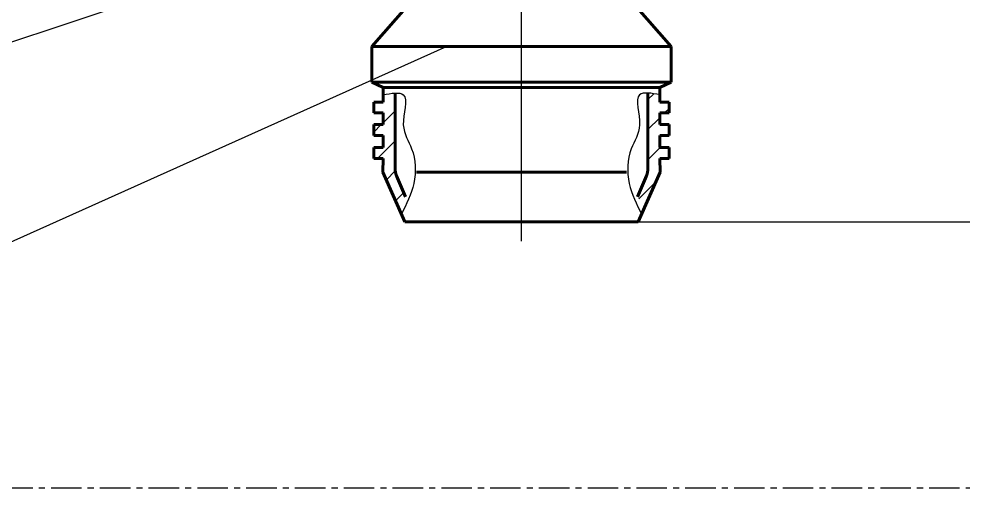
# Model space of a CAD drawing. Header units: millimetres. Extents: x 3913 to 6157, y -487 to 5915.
# Drawn here: x 4670 to 5653, y -487 to 3 of the extents above; entities that cross this region are included whole.
import ezdxf

# ---------------------------------------------------------------- set-up
doc = ezdxf.new("R2010")
doc.units = ezdxf.units.MM
doc.linetypes.add('осевая', pattern=[50.8, 31.75, -6.35, 6.35, -6.35])
doc.layers.get('0').update_dxf_attribs({"lineweight": 40})
for name, color, linetype, lineweight in [('Оси', 7, 'осевая', 20), ('Тонкая', 7, 'Continuous', 25), ('штриховка', 7, 'Continuous', 20)]:
    doc.layers.add(name, color=color, linetype=linetype, lineweight=lineweight)
doc.styles.add('ADRF1', font='isocpeur.ttf', dxfattribs={"oblique": 15})
doc.dimstyles.new('гост', dxfattribs={"dimtxt": 20, "dimasz": 30, "dimexe": 2, "dimexo": 0, "dimgap": 7, "dimtad": 1, "dimtoh": 1, "dimdec": 1, "dimtxsty": 'ADRF1', "dimcen": 2.5, "dimadec": 0, "dimazin": 0, "dimtfac": 1, "dimtdec": 1, "dimtmove": 0, "dimatfit": 3, "dimfxl": 1, "dimlwd": 20, "dimlwe": 20, "dimarcsym": 0})

# ---------------------------------------------------------------- blocks, each defined once
blk = doc.blocks.new('*D8')
at = {"layer": 'Defpoints', "color": 0, "transparency": 16777216}
for p in [(5193.03, 5841.21), (5974.94, 5841.21), (5193.03, -208.96)]:
    blk.add_point(p, dxfattribs=at)
at = {"layer": 'Оси', "color": 0, "linetype": 'Continuous', "lineweight": 20, "transparency": 16777216}
for p, q in [((5193.03, 5841.21), (5976.94, 5841.21)), ((5974.94, -148.96), (5974.94, 5781.21)), ((5193.03, -208.96), (5976.94, -208.96))]:
    blk.add_line(p, q, dxfattribs=at)
at = {"layer": 'Оси', "color": 0, "transparency": 16777216}
for points in [[(5964.94, 5781.21), (5984.94, 5781.21), (5974.94, 5841.21)], [(5964.94, -148.96), (5984.94, -148.96), (5974.94, -208.96)]]:
    blk.add_solid(points, dxfattribs=at)
at = {"layer": 'Оси', "color": 0, "transparency": 16777216, "insert": (5932.94, 2816.12), "char_height": 20, "attachment_point": 5, "rotation": 90, "style": 'ADRF1'}
blk.add_mtext('{\\H3.5x;6050}', dxfattribs=at)

msp = doc.modelspace()

# ---------------------------------------------------------------- hatches: boundary and pattern name
at = {"layer": 'штриховка'}
h = msp.add_hatch(dxfattribs=at)
h.set_pattern_fill('ANSI31', color=256, scale=7)
edge = h.paths.add_edge_path()
edge.add_line((5048.93, -107.58), (5039.32, -107.58))
edge.add_line((5039.32, -107.58), (5039.32, -118.93))
edge.add_line((5039.32, -118.93), (5048.93, -118.93))
edge.add_line((5048.93, -118.93), (5048.93, -131.61))
edge.add_line((5048.93, -131.61), (5039.32, -131.61))
edge.add_line((5039.32, -131.61), (5039.32, -142.96))
edge.add_line((5039.32, -142.96), (5048.93, -142.96))
edge.add_line((5048.93, -142.96), (5048.75, -150.77))
edge.add_line((5048.75, -150.77), (5048.75, -157.1))
edge.add_line((5048.75, -157.1), (5066.92, -198.65))
edge.add_spline(control_points=[(5067.94, -200.99), (5065.27, -194.88), (5068.3, -188.9), (5072.32, -182.75)], knot_values=[129.623841, 129.623841, 129.623841, 129.623841, 149.621308, 149.621308, 149.621308, 149.621308], degree=3, periodic=0)
edge.add_line((5072.32, -182.75), (5063, -160.86))
edge.add_arc((5081.41, -153.03), 20, 180, 203.04623, ccw=False)
edge.add_line((5061.41, -153.03), (5061.41, -74.71))
edge.add_spline(control_points=[(5061.41, -74.71), (5057.68, -74.9), (5053.31, -75.69), (5048.93, -76.48)], knot_values=[0, 0, 0, 0, 10.569379, 10.569379, 10.569379, 10.569379], degree=3, periodic=0)
edge.add_line((5048.93, -76.48), (5048.93, -84.09))
edge.add_line((5048.93, -84.09), (5039.32, -84.09))
edge.add_line((5039.32, -84.09), (5039.32, -95.44))
edge.add_line((5039.32, -95.44), (5048.93, -95.44))
edge.add_line((5048.93, -95.44), (5048.93, -107.58))
h = msp.add_hatch(dxfattribs=at)
h.set_pattern_fill('ANSI31', color=256, scale=7)
edge = h.paths.add_edge_path()
edge.add_line((5337.13, -107.58), (5346.75, -107.58))
edge.add_line((5346.75, -107.58), (5346.75, -118.93))
edge.add_line((5346.75, -118.93), (5337.13, -118.93))
edge.add_line((5337.13, -118.93), (5337.13, -131.61))
edge.add_line((5337.13, -131.61), (5346.75, -131.61))
edge.add_line((5346.75, -131.61), (5346.75, -142.96))
edge.add_line((5346.75, -142.96), (5337.13, -142.96))
edge.add_line((5337.13, -142.96), (5337.32, -150.77))
edge.add_line((5337.32, -150.77), (5337.32, -157.1))
edge.add_line((5337.32, -157.1), (5319.14, -198.65))
edge.add_spline(control_points=[(5318.12, -200.99), (5320.79, -194.88), (5317.77, -188.9), (5313.75, -182.75)], knot_values=[129.623841, 129.623841, 129.623841, 129.623841, 149.621308, 149.621308, 149.621308, 149.621308], degree=3, periodic=0)
edge.add_line((5313.75, -182.75), (5323.06, -160.86))
edge.add_arc((5304.66, -153.03), 20, 336.95377, 360)
edge.add_line((5324.66, -153.03), (5324.66, -74.71))
edge.add_spline(control_points=[(5324.66, -74.71), (5328.39, -74.9), (5332.76, -75.69), (5337.13, -76.48)], knot_values=[0, 0, 0, 0, 10.569379, 10.569379, 10.569379, 10.569379], degree=3, periodic=0)
edge.add_line((5337.13, -76.48), (5337.13, -84.09))
edge.add_line((5337.13, -84.09), (5346.75, -84.09))
edge.add_line((5346.75, -84.09), (5346.75, -95.44))
edge.add_line((5346.75, -95.44), (5337.13, -95.44))
edge.add_line((5337.13, -95.44), (5337.13, -107.58))

# ---------------------------------------------------------------- linework, layer by layer
for p, q in [((5037.23, -26.2), (5074.66, 16.65)), ((5348.84, -26.2), (5311.4, 16.65)), ((5037.23, -63.24), (5037.23, -26.2)), ((5037.23, -26.2), (5193.03, -26.2)), ((5348.84, -26.2), (5193.03, -26.2)), ((5348.84, -63.24), (5348.84, -26.2)), ((5048.93, -68.88), (5037.23, -63.24)), ((5037.23, -63.24), (5193.03, -63.24)), ((5348.84, -63.24), (5193.03, -63.24)), ((5337.13, -68.88), (5348.84, -63.24)), ((5048.93, -84.09), (5048.93, -68.88)), ((5048.93, -68.88), (5193.03, -68.88)), ((5061.41, -74.71), (5061.41, -153.03)), ((5337.13, -68.88), (5193.03, -68.88)), ((5324.66, -74.71), (5324.66, -153.03)), ((5337.13, -84.09), (5337.13, -68.88)), ((5048.93, -84.09), (5039.32, -84.09)), ((5039.32, -84.09), (5039.32, -95.44)), ((5337.13, -84.09), (5346.75, -84.09)), ((5346.75, -84.09), (5346.75, -95.44)), ((5039.32, -95.44), (5048.93, -95.44)), ((5048.93, -95.44), (5048.93, -107.58)), ((5346.75, -95.44), (5337.13, -95.44)), ((5337.13, -95.44), (5337.13, -107.58)), ((5048.93, -107.58), (5039.32, -107.58)), ((5039.32, -107.58), (5039.32, -118.93)), ((5337.13, -107.58), (5346.75, -107.58)), ((5346.75, -107.58), (5346.75, -118.93)), ((5039.32, -118.93), (5048.93, -118.93)), ((5048.93, -118.93), (5048.93, -131.61)), ((5346.75, -118.93), (5337.13, -118.93)), ((5337.13, -118.93), (5337.13, -131.61)), ((5048.93, -131.61), (5039.32, -131.61)), ((5039.32, -131.61), (5039.32, -142.96)), ((5337.13, -131.61), (5346.75, -131.61)), ((5346.75, -131.61), (5346.75, -142.96)), ((5039.32, -142.96), (5048.93, -142.96)), ((5048.93, -142.96), (5048.75, -157.1)), ((5346.75, -142.96), (5337.13, -142.96)), ((5337.13, -142.96), (5337.32, -157.1)), ((5071.43, -208.96), (5048.75, -157.1)), ((5083.76, -157.1), (5193.03, -157.1)), ((5302.3, -157.1), (5193.03, -157.1)), ((5314.63, -208.96), (5337.32, -157.1)), ((5063, -160.86), (5072.32, -182.75)), ((5323.06, -160.86), (5313.75, -182.75)), ((5071.43, -208.96), (5193.03, -208.96)), ((5314.63, -208.96), (5193.03, -208.96))]:
    msp.add_line(p, q)
for centre, start, end in [((5081.41, -153.03), 180, 203.04623), ((5304.66, -153.03), 336.95377, 0)]:
    msp.add_arc(centre, 20, start, end)
at = {"layer": 'Оси', "ltscale": 20}
msp.add_line((5193.03, -228.96), (5193.03, 5861.21), dxfattribs=at)
at = {"layer": 'Оси'}
msp.add_line((6157.33, -486.6), (3913.32, -486.6), dxfattribs=at)
at = {"layer": 'Тонкая'}
msp.add_line((5037.23, -26.2), (5115.13, -26.2), dxfattribs=at)
at = {"layer": 'штриховка'}
for p, q in [((5006.46, 93.38), (4308.18, -139.98)), ((5115.13, -26.2), (4308.18, -388.95))]:
    msp.add_line(p, q, dxfattribs=at)
for points, end_tangent in [([(5048.93, -76.48), (5070, -76.48), (5070, -107.9), (5078.68, -132.82), (5080.9, -168.86), (5067.94, -200.99)], (0.400772, -0.916178)), ([(5337.13, -76.48), (5316.07, -76.48), (5316.07, -107.9), (5307.39, -132.82), (5305.16, -168.86), (5318.12, -200.99)], (-0.400772, -0.916178))]:
    msp.add_spline(points, degree=3, dxfattribs=dict(at, end_tangent=end_tangent))

# ---------------------------------------------------------------- dimensions: what is measured, and where the dimension line sits
at = {"layer": 'Оси'}
dim = msp.add_linear_dim(base=(5974.94, 5841.21), p1=(5193.03, -208.96), p2=(5193.03, 5841.21), angle=90, text='{\\H3.5x;6050}', dimstyle='гост', override={"dimasz": 60}, dxfattribs=at)
dim.commit()
dim.dimension.update_dxf_attribs({"geometry": '*D8', "text_midpoint": (5932.94, 2816.12)})

doc.saveas('drawing.dxf')
